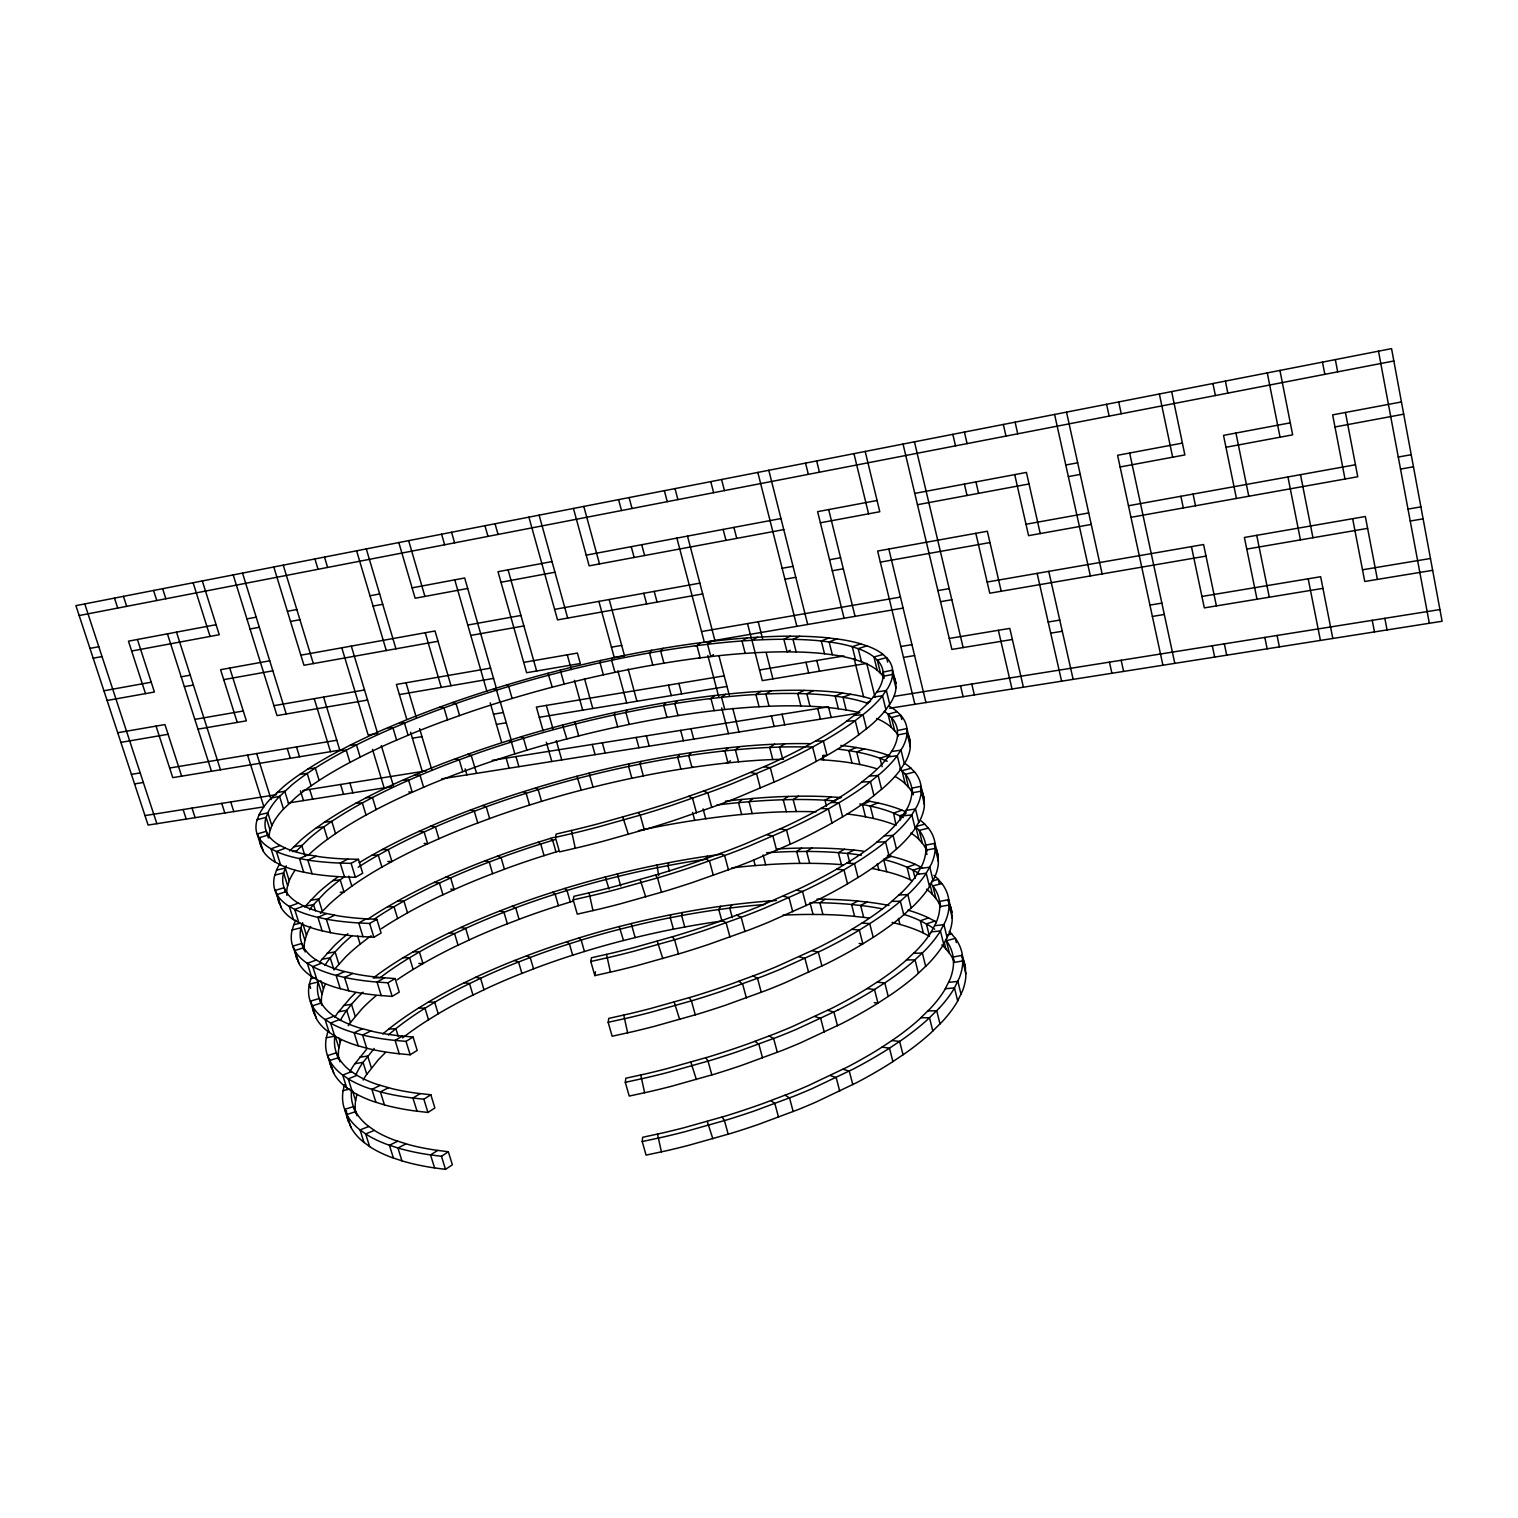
<?xml version="1.0" encoding="UTF-8"?>
<svg xmlns="http://www.w3.org/2000/svg" width="1518" height="1518" viewBox="0 0 1518 1518"><rect width="100%" height="100%" fill="white"/><g stroke="black" fill="none" stroke-linecap="round" stroke-linejoin="round"><path stroke-width="1.5" d="M640.748 1075.01L644.638 1092.77M902.09 816.741L907.65 807.633A262.197 80.34 -15.3 0 0 911.825 792.908L911.502 787.121A270.204 82.788 -15.4 0 0 905.961 774.996L901.635 770.423A285.042 87.418 -15.5 0 0 899.946 768.981M623.765 1015.106L627.655 1032.866M887.461 757.653L893.172 748.943A263.809 75.52 -15.4 0 0 897.574 734.978L897.347 729.513A271.855 77.835 -15.4 0 0 891.977 718.166L887.726 713.915A286.807 82.181 -15.5 0 0 884.235 711.297M606.555 954.386L610.426 972.165M893.438 675.852A282.803 76.564 -15.4 0 1 895.772 682.436L895.791 689.684A274.454 74.306 -15.4 0 1 891.389 701.677L885.411 710.348A274.777 74.382 -15.4 0 1 869.131 726.667L856.531 736.496A283.847 76.716 -15.4 0 1 828.885 754.313L814.995 762.112A298.192 80.302 -15.5 0 1 778.146 780.347L735.869 798.259A319.558 85.501 -15.5 0 1 716.363 805.716L675.358 820.005A336.465 89.524 -15.6 0 1 646.896 828.942L603.139 841.276A350.506 92.826 -15.6 0 1 581.052 846.873L559.497 851.883L555.36 837.386L556.157 834.046L577.333 829.075A341.512 88.822 -15.6 0 0 598.794 823.629L641.26 811.656A325.706 85.179 -15.6 0 0 682.398 798.506L708.659 789.208A310.45 81.593 -15.5 0 0 727.558 782.017L768.525 764.768A292.348 77.247 -15.5 0 0 784.54 757.273L789.645 754.769A285.726 75.634 -15.5 0 0 804.236 747.273L817.728 739.816A274.606 72.902 -15.4 0 0 844.539 722.758L856.778 713.365A265.536 70.606 -15.4 0 0 872.66 697.806L878.524 689.514A265.441 70.587 -15.4 0 0 883.153 676.307L883.021 671.184A273.544 72.75 -15.4 0 0 877.821 660.615L873.628 656.706A288.572 76.811 -15.5 0 0 859.454 649.097M589.098 892.869L592.969 910.629M571.432 830.517L575.284 848.277M963.304 959.774A274.303 101.421 -15.3 0 1 965.239 966.435L965.865 975.865A266.219 98.442 -15.2 0 1 962.45 991.064L957.251 1001.785A266.523 98.556 -15.2 0 1 942.431 1021.443L930.724 1033.037A275.327 101.63 -15.3 0 1 904.804 1053.587L891.673 1062.41A289.274 106.412 -15.4 0 1 856.683 1082.638L816.304 1101.935A310.052 113.357 -15.5 0 1 797.614 1109.791L758.203 1124.515A326.503 118.708 -15.5 0 1 730.746 1133.453L688.432 1145.388A340.165 123.11 -15.5 0 1 667.009 1150.625L646.08 1155.122L642.209 1141.555L642.664 1137.286L663.252 1132.807A331.436 118.461 -15.5 0 0 684.049 1127.722L725.13 1116.147A316.067 113.565 -15.5 0 0 764.768 1102.884L790.005 1093.264A301.209 108.746 -15.5 0 0 808.126 1085.693L847.272 1067.097A283.6 102.939 -15.4 0 0 862.49 1058.843L867.347 1056.073A277.168 100.795 -15.4 0 0 881.18 1047.667L893.912 1039.223A266.371 97.114 -15.3 0 0 919.054 1019.508L930.42 1008.407A257.548 94.059 -15.3 0 0 944.879 989.603L950.002 979.338A257.453 94.04 -15.3 0 0 953.513 962.507L952.943 955.79A265.327 96.905 -15.3 0 0 946.909 941.464L945.543 939.585M949.832 904.671A275.953 96.697 -15.3 0 1 951.691 911.028L952.184 920.041A267.832 93.85 -15.3 0 1 948.598 934.614L943.247 944.955A268.136 93.964 -15.3 0 1 928.143 963.968L916.265 975.239A276.978 96.905 -15.3 0 1 890.022 995.277L876.74 1003.91A291.02 101.459 -15.4 0 1 841.389 1023.758L800.65 1042.809A311.911 108.063 -15.5 0 1 781.789 1050.589L742.074 1065.219A328.457 113.167 -15.5 0 1 714.409 1074.175L671.829 1086.186A342.176 117.36 -15.5 0 1 650.273 1091.48L629.211 1096.072L625.302 1082.334L625.814 1078.235L646.516 1073.681A333.391 112.825 -15.5 0 0 667.446 1068.52L708.792 1056.851A317.945 108.157 -15.5 0 0 748.735 1043.606L774.161 1034.043A303.012 103.603 -15.5 0 0 792.453 1026.547L831.94 1008.218A285.308 98.063 -15.4 0 0 847.31 1000.096L852.205 997.364A278.838 96.014 -15.4 0 0 866.19 989.148L879.074 980.875A267.965 92.522 -15.3 0 0 904.538 961.672L916.075 950.894A259.009 89.581 -15.3 0 0 930.743 932.811M670.709 914.766L670.273 917.726L673.423 929.149M936.189 848.904A277.642 91.858 -15.4 0 1 937.972 854.919L938.352 863.514A269.445 89.164 -15.3 0 1 934.557 877.48L929.054 887.404A269.768 89.258 -15.3 0 1 913.665 905.772L901.616 916.701A278.667 92.048 -15.4 0 1 875.032 936.208L861.598 944.632A292.784 96.374 -15.4 0 1 825.887 964.101L784.768 982.886A313.79 102.636 -15.5 0 1 765.755 990.59L725.718 1005.144A330.431 107.474 -15.5 0 1 697.863 1014.081L654.998 1026.168A344.225 111.459 -15.5 0 1 633.31 1031.557L612.134 1036.244L608.168 1022.316L608.756 1018.407L629.572 1013.739A335.383 107.057 -15.5 0 0 650.634 1008.502L692.246 996.776A319.843 102.636 -15.5 0 0 732.473 983.55L758.108 974.044A304.833 98.309 -15.5 0 0 776.552 966.624L816.399 948.56A287.035 93.053 -15.4 0 0 831.921 940.591L836.873 937.915A280.526 91.118 -15.4 0 0 851.01 929.851L864.027 921.787A269.597 87.797 -15.4 0 0 889.814 903.096L901.521 892.641M920.534 788.848A279.331 86.887 -15.4 0 1 924.082 798.126L924.329 806.286A271.096 84.344 -15.3 0 1 920.344 819.606L914.69 829.132A271.418 84.42 -15.3 0 1 899.017 846.835L886.778 857.404A280.375 87.057 -15.4 0 1 859.852 876.379L846.266 884.596A294.568 91.156 -15.4 0 1 810.176 903.665L768.696 922.166A315.687 97.076 -15.5 0 1 749.512 929.794L709.153 944.253A332.404 101.649 -15.5 0 1 681.108 953.209L637.939 965.372A346.294 105.406 -15.5 0 1 616.137 970.818L594.828 975.619L595.473 971.824M657.009 865.013L658.66 875.544M594.828 975.619L590.806 961.501L591.451 957.763L612.38 953.019A337.394 101.137 -15.5 0 0 633.575 947.706L675.472 935.885A321.778 96.962 -15.5 0 0 716.003 922.697L741.847 913.248A306.693 92.864 -15.5 0 0 760.442 905.904L800.65 888.106A288.781 87.93 -15.5 0 0 816.342 880.288L821.333 877.67A282.234 86.09 -15.4 0 0 835.621 869.795L848.79 861.92A271.248 82.959 -15.4 0 0 874.918 843.761L886.797 833.648A262.197 80.34 -15.3 0 0 902.034 816.836M326.313 1037.705L334.909 1036.225A268.61 91.478 -16 0 0 336.389 1052.809L338.4 1059.128M906.607 731.923A281.058 81.801 -15.4 0 1 910.003 740.651L910.155 748.355A272.766 79.391 -15.4 0 1 905.961 761.011L900.155 770.119A273.088 79.467 -15.4 0 1 884.159 787.14L871.749 797.348A282.101 81.953 -15.4 0 1 844.463 815.754L830.726 823.762A296.371 85.786 -15.5 0 1 794.275 842.414L752.397 860.63A317.604 91.365 -15.5 0 1 733.061 868.163L692.379 882.546A334.434 95.672 -15.5 0 1 664.106 891.483L620.672 903.741A348.381 99.182 -15.6 0 1 598.718 909.263L577.276 914.159L573.197 899.87L573.918 896.322L594.98 891.464A339.444 95.065 -15.6 0 0 616.289 886.076L658.489 874.197A323.732 91.137 -15.5 0 0 699.305 861.01L725.357 851.636A308.552 87.304 -15.5 0 0 744.105 844.369L784.692 826.855A290.545 82.655 -15.5 0 0 800.536 819.189L805.603 816.627A283.961 80.928 -15.5 0 0 820.043 808.942L833.363 801.257M318.401 980.533L317.964 982.62A270.223 86.811 -16 0 0 319.178 998.408L321.816 1003.834A287.547 92.351 -15.9 0 0 332.746 1015.276L339.444 1019.584A306.484 98.253 -15.7 0 0 359.861 1028.047L374.396 1031.823A325.288 103.964 -15.6 0 0 399.993 1035.864L413.067 1037.022L417.184 1050.418L410.164 1054.801L397.261 1053.568A333.315 108.082 -15.6 0 1 367.014 1048.293L355.99 1045.2A315.383 102.56 -15.7 0 1 335.042 1036.225L328.154 1031.69M629.173 763.858L628.604 766.419L631.849 778.241M615.018 712.435L614.41 714.883L617.693 726.818M356.92 1094.402L355.497 1101.347A266.656 97.095 -16 0 0 355.648 1112.485M682.398 912.508L681.62 915.544L684.751 927.005M344.434 1084.63L342.954 1091.499A275.517 99.125 -16 0 0 343.922 1107.324L347.47 1115.73A293.353 105.52 -15.9 0 0 359.007 1129.088L366.009 1134.193A312.082 112.066 -15.7 0 0 387.185 1144.477L398.247 1148.101A329.823 118.119 -15.6 0 0 428.569 1154.629L441.472 1156.299L448.341 1151.745L452.364 1164.78L445.495 1169.372L432.592 1167.646A329.368 119.391 -15.6 0 1 402.27 1160.966L391.189 1157.266A311.645 113.281 -15.7 0 1 369.994 1146.83L362.973 1141.631A292.955 106.658 -15.9 0 1 351.398 1128.121M600.692 660.463L600.046 662.759L603.367 674.827M668.755 862.698L667.92 865.602L669.514 871.389M301.892 924.386L300.811 928.39A271.855 82.01 -16 0 0 301.759 943.342L304.302 948.465A289.274 87.247 -15.8 0 0 315.023 959.167L321.664 963.152A308.325 92.826 -15.7 0 0 341.948 970.875L356.445 974.214A327.243 98.215 -15.6 0 0 382.024 977.649L395.097 978.56L399.253 992.108L392.156 996.396L379.234 995.428A335.307 102.218 -15.6 0 1 349.045 990.875L338.059 988.104A317.281 97 -15.7 0 1 317.224 979.907M327.831 1031.69L326.142 1038.54A277.149 94.42 -16 0 0 326.882 1053.663L331.455 1068.084M265.916 817.936L267.946 812.51A263.088 68.822 -16 0 1 278.819 797.121L291.911 784.901A260.318 68.082 -16 0 1 305.782 774.427L315.308 768.051A267.035 69.942 -16 0 1 344.757 750.955M640.994 761.41L640.084 764.066L643.328 775.888M306.56 934.86L304.795 940.951A271.475 83.129 -16 0 0 304.226 948.75M626.896 709.931L625.928 712.454L629.211 724.409M612.627 657.882L611.621 660.254L614.942 672.36M936.056 922.811L930.8 932.697M720.746 906.265L718.792 909.51L721.904 921.028L717.274 921.673A355.629 133.622 -15.9 0 0 688.906 926.246L671.791 929.471A348.457 130.605 -15.9 0 0 637.484 937.023L620.426 941.293A334.415 124.761 -15.9 0 0 586.707 950.799L570.142 955.998A316.048 117.171 -15.9 0 0 537.884 967.213L517.145 975.258A294.094 108.252 -16 0 0 487.525 988.066L468.891 997.041A273.468 100.017 -16 0 0 438.854 1013.417L427.108 1020.646A258.781 94.268 -16.1 0 0 402.612 1037.876M705.244 859.321L707.236 856.19M916.53 875.089L921.938 865.583A260.603 85.008 -15.3 0 0 925.885 850.137L925.487 844.046A268.553 87.608 -15.4 0 0 919.775 831.162L915.734 826.589L924.747 824.141M732.018 904.766L729.722 908.068L732.302 917.669M679.779 754.37L677.692 757.254L680.899 769.133M385.23 1052.828A252.292 91.763 -16.1 0 0 377.887 1060.323L366.142 1075.161A254.967 92.769 -16.1 0 0 363.125 1080.057M665.833 702.606L663.689 705.358L666.933 717.388M335.136 968.56L345.63 956.947A255.29 83.073 -16.1 0 1 358.779 945.221L367.887 938.143A261.874 85.35 -16.1 0 1 371.094 935.79M691.183 752.586L688.736 755.528L691.942 767.444M304.606 906.929L317.698 893.191A266.561 80.34 -16.1 0 1 331.645 881.522L337.945 876.816M651.715 650.273L649.514 652.892L652.797 665.055M295.934 851.598L308.761 838.847A258.743 72.845 -16 0 1 322.385 827.955L331.778 821.371A265.422 74.837 -16 0 1 360.867 803.743L373.162 797.178A280.526 79.429 -15.9 0 1 404.414 782.112L423.712 773.744A301.74 85.995 -15.9 0 1 454.337 761.6L475.684 753.839A324.321 93.129 -15.9 0 1 508.834 742.814L525.816 737.615A343.22 99.182 -15.9 0 1 560.313 727.9L577.751 723.403A357.698 103.869 -15.9 0 1 612.722 715.244L630.16 711.581A365.098 106.279 -15.9 0 1 658.983 706.174L676.041 703.346A365.098 106.279 -15.9 0 1 709.285 698.735M677.275 700.728L674.77 703.555L678.015 715.604M374.206 1048.502L362.385 1063.245A255.309 91.763 -16.1 0 0 355.686 1075.275M320.431 913.343L329.216 904.386A256.827 78.556 -16.1 0 1 342.594 893.02L351.815 886.151A263.449 80.701 -16 0 1 380.468 867.916L392.593 861.142A278.439 85.653 -16 0 1 423.484 845.678L442.592 837.12A299.482 92.731 -15.9 0 1 472.914 824.786L494.071 816.931A321.854 100.397 -15.9 0 1 526.974 805.849L543.824 800.65A340.62 106.924 -15.9 0 1 578.092 790.992L595.417 786.571A354.946 111.953 -15.9 0 1 630.179 778.582L647.541 775.053A362.29 114.552 -15.9 0 1 676.212 769.892L693.195 767.254M366.559 1049.317L354.244 1064.592A264.512 95.103 -16.1 0 0 349.671 1072.106M289.596 850.991L301.019 839.947A268.174 75.52 -16 0 1 315.194 828.676L324.947 821.864A274.872 77.532 -16 0 1 355.079 803.648L367.792 796.874A290.014 82.143 -15.9 0 1 400.05 781.353L419.936 772.719M663.195 648.3L660.653 650.994L663.916 663.176M939.149 1008.237L927.403 1019.754A275.707 100.549 -15.3 0 1 901.407 1040.21L888.258 1048.976A289.672 105.273 -15.4 0 1 853.173 1069.108L812.718 1088.368A310.488 112.142 -15.5 0 1 793.99 1096.205L754.484 1110.891A326.958 117.455 -15.5 0 1 726.989 1119.848L684.618 1131.802A340.639 121.801 -15.5 0 1 663.176 1137.039L642.209 1141.555M768.924 901.028L763.915 904.576A356.218 132.237 -15.9 0 0 730.974 907.916L714.162 910.174A356.142 132.199 -15.9 0 0 685.775 914.785L668.622 918.048A348.931 129.22 -15.9 0 0 634.296 925.619L617.219 929.908A334.871 123.432 -15.9 0 0 583.443 939.414L566.878 944.613A316.484 115.918 -15.9 0 0 534.564 955.828L513.805 963.854A294.511 107.095 -16 0 0 484.109 976.643L465.457 985.58A273.847 98.955 -16 0 0 435.362 1001.88M307.907 855.545L312.613 851.2A258.383 73.927 -16 0 1 326.199 840.232L335.554 833.591A265.043 75.957 -16 0 1 364.567 815.849L376.825 809.246A280.128 80.606 -16 0 1 408.019 794.104L427.279 785.698A301.323 87.285 -15.9 0 1 457.848 773.516L479.157 765.736A323.846 94.514 -15.9 0 1 512.249 754.712L529.213 749.494A342.726 100.662 -15.9 0 1 563.671 739.797L581.09 735.319A357.166 105.406 -15.9 0 1 616.023 727.179L633.442 723.555A364.567 107.854 -15.9 0 1 662.227 718.185L679.267 715.395M742.055 799.417L738.526 802.643L741.657 814.502M730.386 760.784L727.995 762.871L724.826 750.879L728.412 747.767M388.323 1034.953L395.875 1028.673A259.142 93.262 -16.1 0 1 423.579 1009.09L435.362 1001.88M376.141 995.675L374.794 996.814A253.791 87.475 -16.1 0 0 361.853 1008.939L349.842 1023.303A256.485 88.424 -16.1 0 0 348.248 1025.675M752.947 798.43L749.057 801.694L752.188 813.591M382.821 1033.91L389.063 1028.787A268.344 96.602 -16.1 0 1 417.792 1008.54L429.955 1001.121A283.107 102.332 -16 0 1 461.036 984.309L480.257 975.106A303.847 110.529 -16 0 1 510.826 961.976L526.746 955.752A324.795 118.973 -15.9 0 1 565.322 942.223L582.324 936.891A344.358 126.981 -15.9 0 1 616.934 927.137L634.448 922.754A358.476 132.806 -15.9 0 1 669.609 914.993L687.161 911.635A365.705 135.804 -15.9 0 1 716.211 906.91L733.441 904.595A365.781 135.842 -15.9 0 1 767.178 901.161L776.343 900.497M714.617 695.529L710.955 698.527L714.181 710.652M739.323 746.647L735.395 749.816L738.564 761.827M700.652 642.702L696.952 645.586L700.196 657.863M725.547 694.295L721.562 697.331L724.769 709.494M344.89 876.36L338.818 880.895A257.187 77.494 -16.1 0 0 325.402 892.167L312.841 905.43A259.92 78.348 -16 0 0 309.558 909.756M713.498 654.6L710.822 656.573L707.578 644.277L711.619 641.355M801.599 848.088L796.684 851.503L799.777 863.362M825.052 899.263L819.872 902.755L822.927 914.519M788.221 796.419L783.231 799.739L786.362 811.732M698.508 658.072A366.863 100.985 -15.9 0 0 665.093 662.986L648.091 665.89A366.863 100.985 -15.9 0 0 619.192 671.468L601.697 675.206A359.424 98.689 -15.9 0 0 566.594 683.498L549.099 688.015A344.89 94.23 -15.8 0 0 514.431 697.787L497.392 702.986A325.877 88.461 -15.9 0 0 464.072 713.972L442.592 721.657A303.183 81.687 -15.9 0 0 411.795 733.687L392.365 741.941A281.836 75.445 -15.9 0 0 360.867 756.761L348.476 763.193A266.675 71.08 -16 0 0 319.122 780.404L309.634 786.836A259.957 69.183 -16 0 0 295.82 797.405L282.803 809.758A262.728 69.942 -16 0 0 271.988 825.318L269.976 830.82A274.777 73.206 -15.9 0 0 269.122 837.784M811.826 848.012L806.608 851.446L809.682 863.325M329.691 1059.716A276.769 95.52 -16 0 0 330.848 1066.11L334.283 1074.213A294.701 101.687 -15.9 0 0 345.668 1087.002L352.631 1091.859A313.505 107.987 -15.7 0 0 373.713 1101.575L384.756 1104.99A331.322 113.812 -15.6 0 0 415.04 1110.967L427.943 1112.447L434.888 1107.969L430.827 1094.744L417.754 1093.321A323.353 109.581 -15.6 0 1 392.118 1088.691L377.527 1084.535A304.663 103.566 -15.7 0 1 356.996 1075.332L350.222 1070.702A285.82 97.323 -15.9 0 1 339.121 1058.539L336.389 1052.809L327.508 1055.617L330.298 1061.67A295.099 100.511 -15.9 0 0 341.645 1074.289L348.59 1079.089A313.941 106.753 -15.7 0 0 369.652 1088.634L380.676 1091.954A331.778 112.503 -15.6 0 0 410.961 1097.78L423.864 1099.222L430.827 1094.744M774.673 744.162L769.645 747.406L772.795 759.531M798.468 796.191L793.174 799.531L796.286 811.561M437.734 1150.416L430.543 1154.913L434.584 1167.93M311.816 976.169A267.68 85.957 -16.1 0 0 310.962 978.389L309.16 984.954A278.819 89.6 -16 0 0 309.653 999.375L312.936 1006.946A296.864 95.368 -15.9 0 0 324.074 1018.825L330.962 1023.284A315.82 101.289 -15.7 0 0 351.891 1032.088L362.878 1035.105A333.77 106.734 -15.6 0 0 393.124 1040.21L406.027 1041.386L413.067 1037.022M760.973 691.335L755.888 694.485L759.076 706.743M784.939 743.801L779.588 747.046L782.738 759.209M420.201 1093.624L412.934 1098.026L417.033 1111.214M295.801 920.193A269.293 81.194 -16 0 0 293.885 924.481L291.968 930.743A280.507 84.647 -16 0 0 292.196 944.424L295.346 951.577A298.666 90.112 -15.8 0 0 306.294 962.659L313.106 966.795A317.717 95.691 -15.7 0 0 333.903 974.822L344.871 977.516A335.782 100.833 -15.6 0 0 375.06 981.899L387.963 982.81L395.097 978.56M747.122 637.902L741.979 640.957L745.205 653.347M402.46 1036.111L395.097 1040.418L399.234 1053.777M771.258 690.804L765.85 693.973L769.038 706.268M299.198 922.868A319.197 91.289 -15.7 0 0 319.918 930.287L330.848 932.735A337.338 96.184 -15.6 0 0 360.999 936.53L373.902 937.251L381.113 933.058L376.881 919.339L363.808 918.694A329.216 92.313 -15.6 0 1 338.267 915.885L323.808 912.963A310.203 87.247 -15.7 0 1 303.657 905.999L297.092 902.356A291.02 82.01 -15.8 0 1 286.541 892.432L284.113 887.632A273.506 77.095 -15.9 0 1 283.449 873.495L285.384 867.765A261.494 73.642 -16 0 1 286.276 865.81M279.805 863.78A270.925 76.317 -16 0 0 276.599 869.928L274.568 875.867A282.196 79.562 -15.9 0 0 274.53 888.789L277.547 895.506A300.469 84.704 -15.8 0 0 288.287 905.81L295.023 909.605A319.653 89.941 -15.7 0 0 315.687 916.834L326.617 919.206A337.812 94.78 -15.6 0 0 356.768 922.83L369.652 923.475L376.881 919.339M384.471 977.858L377.033 982.07L381.227 995.599M757.425 637.218L751.96 640.273L762.264 680.633L866.721 663.442L875.051 697.104M857.765 901.028L851.579 904.481L854.615 916.36M260.792 845.545L263.696 851.902A301.892 80.435 -15.8 0 0 274.284 861.579L280.963 865.127A321.152 85.425 -15.7 0 0 301.532 871.73L312.423 873.837A339.387 90.017 -15.6 0 0 342.518 876.873L355.421 877.309L362.707 873.248L358.438 859.321L345.364 858.979A331.209 86.279 -15.6 0 1 319.862 856.797L305.46 854.33A312.101 81.536 -15.7 0 1 285.422 848.145L278.933 844.824A292.803 76.64 -15.8 0 1 268.591 835.678L266.257 831.219A275.175 72.029 -15.9 0 1 265.897 817.936M555.36 837.386L576.954 832.357A350.981 91.327 -15.6 0 0 599.06 826.741L642.892 814.388A336.939 88.082 -15.6 0 0 671.411 805.451L712.492 791.182A320.013 84.135 -15.5 0 0 732.037 783.762L774.389 765.907A298.629 79.012 -15.5 0 0 811.333 747.767L825.261 740.025A284.245 75.483 -15.4 0 0 852.983 722.34L865.639 712.587A275.175 73.187 -15.4 0 0 881.996 696.458L887.992 687.882A274.853 73.111 -15.4 0 0 892.451 676.041L892.451 668.907A283.202 75.331 -15.4 0 0 886.948 658.015L882.546 653.973A298.249 79.41 -15.5 0 0 867.765 646.175L859.643 643.499A317.129 84.647 -15.6 0 0 840.403 639.42L825.545 637.598A338.912 90.814 -15.7 0 0 800.517 636.251L786.912 636.175A357.072 96.089 -15.8 0 0 757.767 637.199L742.321 638.281A370.259 99.979 -15.8 0 0 715.528 640.9L698.906 642.93A377.356 102.104 -15.9 0 0 664.637 648.053L647.104 651.089A377.28 102.085 -15.9 0 0 617.484 656.858L599.553 660.709A369.804 99.808 -15.8 0 0 563.576 669.248L545.626 673.897A355.174 95.387 -15.8 0 0 510.067 683.916L492.553 689.248A334.909 89.334 -15.9 0 0 452.706 702.454L436.197 708.394A313.239 82.959 -15.9 0 0 404.433 720.708L384.377 729.171A291.798 76.773 -15.9 0 0 351.796 744.37L338.95 750.974A276.542 72.447 -16 0 0 308.458 768.639L298.572 775.224A269.806 70.587 -16 0 0 284.151 786.077L270.527 798.753A272.576 71.327 -16 0 0 259.123 814.711L256.959 820.327A283.923 74.344 -15.9 0 0 256.656 832.49L259.521 838.752A302.31 79.145 -15.8 0 0 270.071 848.239L276.712 851.693A321.607 84.059 -15.7 0 0 297.243 858.125L308.135 860.137A339.861 88.575 -15.6 0 0 338.229 863.002L351.113 863.362L358.438 859.321M366.255 918.845L358.741 922.963L362.992 936.663M844.577 849.245L838.353 852.623L841.408 864.653M867.12 902.034L860.649 905.449L863.685 917.365M831.257 796.874L824.957 800.195L826.513 806.267M344.738 750.955L357.166 744.56A282.234 74.23 -15.9 0 1 388.741 729.835L408.19 721.6A303.6 80.378 -15.9 0 1 439.063 709.627L460.561 701.942A326.332 87.057 -15.8 0 1 493.919 690.975L510.997 685.775A345.383 92.731 -15.8 0 1 545.702 676.003L563.235 671.449A359.937 97.114 -15.8 0 1 598.358 663.119L615.872 659.362A367.394 99.372 -15.9 0 1 644.808 653.746L661.924 650.786M347.812 859.074L340.203 863.078L344.51 876.968M405.951 1143.851L397.944 1148.025L401.966 1160.872M853.932 850.061L847.423 853.42L849.985 863.476M388.456 1087.78L380.373 1091.878L384.452 1104.895M834.046 800.821L840.611 797.519M837.841 1010.058L797.007 1029.052A312.347 106.81 -15.5 0 1 778.108 1036.813L738.317 1051.424A328.913 111.877 -15.5 0 1 710.614 1060.38L667.958 1072.41A342.651 116.013 -15.5 0 1 646.383 1077.723L625.302 1082.334M804.123 690.348L797.709 693.517L800.897 705.946M370.734 1031.007L362.574 1035.029L366.711 1048.217M397.621 1141.232L389.424 1145.274L393.428 1158.082M790.309 650.273L787.064 651.829L783.857 639.268L790.328 636.156M380.145 1085.389L371.872 1089.374L375.933 1102.334M352.802 973.493L344.548 977.459L348.742 990.799M813.496 690.614L806.817 693.783L809.986 706.25M362.46 1028.825L354.111 1032.752L358.229 1045.883M334.643 915.259L326.313 919.149L330.544 932.659M799.72 636.232L792.965 639.325L796.172 651.962M344.548 971.577L336.104 975.429L340.279 988.73M316.237 856.285L307.812 860.08L312.101 873.78M326.408 913.589L317.888 917.365L322.12 930.838M308.04 854.843L299.444 858.581L303.714 872.205M869.871 801.276L862.414 804.445L865.507 816.798M856.38 747.463L848.866 750.594L852.015 763.08M886.721 871.711L883.647 859.473L891.275 856.323M448.341 1151.745L435.268 1150.075A321.437 115.045 -15.6 0 1 409.613 1144.876L394.984 1140.303A302.86 108.727 -15.7 0 1 374.339 1130.398L365.648 1133.965L369.652 1146.583M842.737 693.024L835.166 696.098L838.353 708.735M906.379 812.092L900.781 809.701A311.304 101.915 -15.6 0 0 881.37 803.705L877.784 802.87L870.25 806.02L873.362 818.411M357.015 1075.332L348.229 1078.862L352.271 1091.632M828.942 637.939L821.314 640.976L824.521 653.765M864.463 748.886L856.702 751.96L859.852 764.503M339.444 1019.584L330.601 1023.075L334.7 1036.016M368.798 1126.489L360.051 1129.923L364.016 1142.485M850.801 694.219L843.002 697.255L846.171 709.95M321.664 963.152L312.746 966.605L316.901 979.698M351.512 1071.67L342.688 1075.086L346.711 1087.799M836.987 638.907L829.132 641.924L832.338 654.751M303.676 905.999L294.682 909.434L298.875 922.697M333.998 1016.168L325.099 1019.565L329.178 1032.43M285.441 848.145L276.371 851.522L280.621 864.956M316.275 960.002L307.319 963.342L311.437 976.378M298.325 903.115L289.293 906.436L293.467 919.642M280.166 845.526L271.058 848.809L275.289 862.186M870.573 698.659A315.175 90.549 -15.6 0 0 854.217 694.827L839.34 692.587A336.806 97.152 -15.7 0 0 814.312 690.652L800.707 690.292A354.851 102.788 -15.8 0 0 771.599 690.804L756.192 691.639A367.925 106.943 -15.8 0 0 729.456 693.897L712.872 695.737A374.984 109.22 -15.9 0 0 678.698 700.5L661.241 703.384A374.908 109.182 -15.9 0 0 631.735 708.944L613.879 712.682A367.489 106.772 -15.9 0 0 578.054 721.05L560.199 725.661A352.954 102.048 -15.9 0 0 524.83 735.623L507.429 740.955A332.84 95.577 -15.9 0 0 467.848 754.237L451.453 760.233A311.304 88.765 -15.9 0 0 419.936 772.719M928.599 917.878L920.325 920.781L923.38 933.058M915.354 864.349L907.043 867.252L910.117 879.662M901.977 810.195L893.59 813.079L896.037 825.356A302.424 100.378 -15.6 0 0 873.799 818.525L862.831 816.286A322.651 107.493 -15.7 0 0 846.968 813.99M888.409 755.395L879.985 758.279L882.091 766.742M866.209 702.815L870.459 701.392M860.82 643.86L852.281 646.687L855.507 659.704M934.86 921.103L926.397 923.912L929.452 936.226L922.716 932.716A298.78 110.814 -15.6 0 0 900.383 924.538L892.072 922.394M921.597 867.347L913.077 870.156L915.145 878.448M906.037 813.648L899.605 815.754L900.648 819.948M321.323 1002.981L312.328 1005.865L316.351 1018.54M866.949 645.871L858.201 648.641L861.446 661.715M286.105 891.673L276.978 894.557L281.096 907.536M268.155 834.976L258.971 837.86L263.145 851.01M572.571 901.294L555.911 906.493A317.964 111.725 -15.9 0 0 523.444 917.669L502.572 925.657A295.877 103.205 -15.9 0 0 472.705 938.314L453.92 947.137A275.1 95.349 -16 0 0 423.598 963.228L411.739 970.306A260.318 89.866 -16.1 0 0 397.052 979.869M553.899 837.348L536.689 842.68A328.761 107.569 -15.9 0 0 497.619 856.095L481.453 862.205A307.528 99.922 -15.9 0 0 450.429 875.032L430.884 883.95A286.522 92.484 -16 0 0 399.215 900.136L386.767 907.233A271.57 87.304 -16 0 0 367.717 919.244M554.943 839.625L538.169 844.824A320.355 104.818 -15.9 0 0 505.437 855.943L484.394 863.837A298.078 96.81 -15.9 0 0 454.243 876.303L435.268 884.975A277.149 89.429 -16 0 0 404.604 900.667L392.574 907.555A262.234 84.287 -16 0 0 374.168 919.187M558.263 851.237L541.509 856.456A319.9 106.127 -15.9 0 0 508.834 867.575L487.828 875.488A297.661 98.025 -15.9 0 0 457.734 887.992L438.797 896.683A276.75 90.568 -16 0 0 408.19 912.47L396.179 919.396A261.874 85.35 -16.1 0 0 381.322 928.731M883.134 654.467L873.951 656.971L877.214 670.235M897.176 711.714L888.049 714.2L891.275 727.312M911.047 768.26L901.977 770.727L905.164 783.686M931.559 881.18L938.295 879.358L939.338 883.571M947.213 935.126L951.672 933.912M257.168 819.663L266.086 817.386L270.147 830.251M914.595 771.96L905.411 774.332L908.599 787.33M928.352 828.107L919.206 830.441L922.375 843.287M274.758 875.146L283.619 872.907L287.642 885.62M941.938 883.571L932.849 885.886L935.98 898.58M292.139 929.984L300.962 927.764L304.928 940.325M343.087 1090.626L349.595 1089.032M259.009 814.919L267.813 812.794L271.855 825.602M276.504 870.156L285.27 868.049L289.255 880.706M293.79 924.728L300.336 923.172M310.867 978.655L315.213 977.63M573.197 899.87L594.658 894.937A348.874 97.74 -15.6 0 0 616.65 889.396L660.159 877.138A334.89 94.268 -15.6 0 0 688.47 868.182L729.228 853.837A318.059 90.017 -15.5 0 0 748.602 846.323L790.574 828.164A296.788 84.534 -15.5 0 0 827.12 809.606L840.896 801.637A282.5 80.758 -15.4 0 0 868.258 783.364L880.725 773.25A273.487 78.31 -15.4 0 0 896.777 756.4L902.603 747.387A273.164 78.234 -15.4 0 0 906.853 734.883L906.739 727.274A281.456 80.606 -15.4 0 0 901.047 715.566L896.569 711.183A296.408 84.951 -15.5 0 0 888.808 705.984M590.806 961.501L612.134 956.682A346.768 103.983 -15.5 0 0 633.974 951.217L677.199 939.035A332.878 100.283 -15.5 0 0 705.301 930.079L745.736 915.639A316.123 95.767 -15.5 0 0 764.958 908.03L806.532 889.605A294.985 89.923 -15.4 0 0 842.718 870.63L856.323 862.452A280.773 85.9 -15.4 0 0 883.343 843.61L895.601 833.135A271.798 83.3 -15.3 0 0 911.35 815.583L917.043 806.153A271.475 83.205 -15.3 0 0 921.084 792.984L920.838 784.939A279.729 85.729 -15.4 0 0 914.974 772.415L910.439 767.691M897.461 730.538L906.91 728.545L910.174 741.941M608.168 1022.316L629.363 1017.61A344.7 110.074 -15.5 0 0 651.089 1012.221L694.03 1000.115A330.886 106.146 -15.5 0 0 721.923 991.159L762.036 976.624A314.226 101.364 -15.5 0 0 781.087 968.939L822.282 950.23A293.183 95.179 -15.4 0 0 858.087 930.857L871.56 922.47A279.065 90.909 -15.4 0 0 898.22 903.077L910.307 892.242A270.147 88.158 -15.3 0 0 925.752 874.026L931.293 864.178A269.825 88.063 -15.3 0 0 935.126 850.365L934.765 841.883A278.022 90.719 -15.4 0 0 928.731 828.581L924.139 823.534A292.784 95.634 -15.5 0 0 920.439 820.403M883.172 676.307L892.641 674.409L895.981 688.034M271.229 798.013L279.54 796.381L283.505 808.999M79.164 615.549L1393.847 360.98M897.593 734.978L907.024 733.137L910.307 746.59M292.481 851.598L296.636 850.82M89.96 648.395L98.803 646.725M216.087 624.695L128.461 641.165L145.5 693.612M246.903 618.908L256.2 617.162M287.395 611.299L296.807 609.515M369.975 595.777L379.652 593.955M412.099 587.864L464.679 577.979L496.158 687.521M552.002 561.565L497.999 571.717L526.632 672.721L580.312 663.518L577.409 653.063L523.71 662.379M586.233 555.133L780.973 518.549M877.081 500.485L817.614 511.661L844.084 618.224M914.766 493.407L1026.434 472.421L1040.247 533.558M1065.788 465.02L1077.685 462.781M1182.408 443.104L1117.59 455.286L1162.921 665.226M1290.281 422.839L1223.527 435.381L1236.43 498.454M1401.437 401.947L1332.652 414.869L1345.005 479.024M911.825 792.908L921.217 791.144L924.462 804.426M93.186 658.205L102.029 656.554M131.668 651.032L219.256 634.733L202.311 580.939M250.034 629.002L259.331 627.257M290.507 621.45L299.938 619.705M373.048 606.08L382.707 604.297M467.696 588.472L415.135 598.244L398.817 542.552M500.997 582.267L554.962 572.21M783.762 529.611L589.155 565.853L573.443 508.435M820.384 522.799L879.795 511.737L865.203 451.453M917.46 504.716L1029.033 483.938M1068.349 476.614L1080.228 474.413M1120.113 466.975L1184.875 454.926L1171.649 391.587M1225.956 447.279L1292.653 434.85L1279.94 370.43M1334.967 426.975L1403.714 414.167M305.27 906.132L313.524 904.614L315.459 910.781M276.599 792.681L284.739 791.201L288.667 803.762M103.907 690.766L151.25 682.208M181.192 676.8L190.243 675.168M269.749 660.804L220.584 669.685L237.244 722.416M300.868 655.188L435.021 630.976L450.998 685.719M467.791 625.055L520.94 615.454M554.601 609.382L699.855 583.14M782.149 568.282L793.022 566.328M829.549 559.725L840.592 557.732M1025.997 524.26L1088.71 512.932M1128.481 505.741L1355.46 464.755M1398.268 457.032L1411.228 454.698M107.114 700.481L154.419 692.018L137.417 639.476M184.361 686.667L193.393 685.035M223.715 679.628L272.861 670.823M438.019 641.279L303.961 665.264L273.79 566.973M470.789 635.416L523.9 625.928M702.682 593.936L557.542 619.894L528.909 517.145M784.92 579.231L795.793 577.276M832.3 570.749L843.325 568.776M880.326 562.153L989.964 542.552M1091.252 524.431L1028.578 535.645L1014.726 474.622M1130.986 517.315L1357.756 476.747L1345.441 412.479M1400.526 469.1L1413.467 466.785M321.987 959.262L330.203 957.801L334.036 969.983M936.056 922.811A259.009 89.581 -15.3 0 0 939.794 906.663L949.092 905.032L952.26 917.992M293.6 846.816L301.721 845.412L304.947 855.754M117.721 732.739L164.95 724.56L181.648 776.153M194.835 719.38L243.259 710.993M273.923 705.68L364.529 689.969M490.58 668.129L396.388 684.447L406.729 719.209M611.431 647.18L621.697 645.397M701.525 631.564L900.44 597.086M937.877 590.597L949.186 588.623M987.155 582.039L1203.603 544.526L1216.411 605.891M1408.002 509.099L1420.886 506.879M120.89 742.378L168.1 734.276M197.966 729.152L246.371 720.841L229.749 668.034M367.565 700.045L277.016 715.585L233.203 574.905M399.405 694.58L493.54 678.413M903.115 608.092L704.352 642.228L676.876 538.093M940.515 601.678L951.824 599.743M1206.013 556.1L989.755 593.215L975.827 533.311M1246.771 549.099L1367.623 528.359M1410.241 521.035L1423.106 518.833M338.533 1011.785L346.711 1010.362L350.487 1022.411M953.513 962.507L962.773 960.932L965.903 973.721M310.412 900.345L318.495 898.979L322.328 911.255M131.421 774.37L140.206 772.909M169.655 768.013L336.787 740.234M493.502 714.181L503.35 712.549M724.2 675.852L536.366 707.065L543.14 730.917M759.512 669.988L844.008 655.947M900.838 646.497L911.957 644.657M949.262 638.452L1009.812 628.395L1023.398 687.199M1048.179 622.019L1059.773 620.084M1149.942 605.094L1161.877 603.12M1201.914 596.46L1320.66 576.726L1332.823 638.471M1362.5 569.781L1430.468 558.491M354.87 1063.701L363.03 1062.334L366.768 1074.251M134.552 783.914L143.337 782.472M412.384 738.203L421.966 736.628M496.424 724.371L506.272 722.758M539.288 717.312L726.989 686.44M903.495 657.389L914.595 655.567M1012.373 639.476L951.881 649.419L903.039 444.053M1050.703 633.158L1062.296 631.26M1152.39 616.441L1164.306 614.467M1322.937 588.377L1204.324 607.883L1191.459 546.632M1432.65 570.313L1364.758 581.489L1352.652 518.701M327.034 953.247L335.08 951.938L341.854 944.879A255.65 82.048 -16.1 0 1 352.214 935.562M144.988 815.602L276.485 794.673M302.765 790.499L426.122 770.878M492.23 760.347L828.505 706.838L831.181 717.483M893.931 696.42L1439.937 609.553M288.249 803.003L391.701 786.704M441.7 778.829L858.296 713.213M889.7 708.261L1442.1 621.26L1391.551 348.628L75.9 605.644L148.1 825.071L263.904 806.836L247.548 755.053M877.006 691.942L886.36 690.5L889.757 704.333M343.447 1005.542L351.474 1004.309L358.115 996.984A254.132 86.469 -16.1 0 1 363.011 992.184M706.231 859.169L700.595 860.004A358.343 125.975 -15.9 0 0 672.094 864.805L654.884 868.163A351.094 123.129 -15.9 0 0 620.388 875.886L603.215 880.231A336.92 117.607 -15.9 0 0 569.269 889.795L552.609 894.994A318.401 110.453 -15.9 0 0 520.086 906.151L499.175 914.121A296.276 102.029 -15.9 0 0 469.271 926.739L450.448 935.543A275.479 94.249 -16 0 0 420.069 951.558L408.152 958.598A260.679 88.822 -16.1 0 0 380.107 977.725L373.314 977.934A269.957 92.01 -16.1 0 1 402.365 958.181L414.68 950.913A284.796 97.475 -16 0 1 446.045 934.405L465.438 925.335A305.668 105.292 -15.9 0 1 496.215 912.375L512.268 906.189A326.768 113.338 -15.9 0 1 551.091 892.736L568.187 887.385A346.483 120.985 -15.9 0 1 602.988 877.594L620.577 873.135A360.696 126.544 -15.9 0 1 655.89 865.241L673.518 861.788A367.963 129.41 -15.9 0 1 702.701 856.854L719.987 854.406M359.69 1057.23L367.679 1056.054L371.398 1067.913M891.711 751.505L901.028 750.158L904.386 763.82M706.971 818.544L690.045 821.048A360.051 121.079 -15.9 0 0 661.487 826.001L644.201 829.435A352.764 118.347 -15.9 0 0 638.433 830.65M873.229 697.085L882.508 695.813L885.924 709.703M906.227 810.308L915.506 809.056L918.826 822.547M299.748 774.427L307.205 773.44L311.057 785.831M695.377 645.795L711.6 643.803A360.392 97.285 -15.8 0 1 737.729 641.279L752.757 640.235A347.261 93.414 -15.8 0 1 781.144 639.268L794.369 639.363A329.159 88.177 -15.7 0 1 818.638 640.71L829.568 641.981A308.496 82.333 -15.6 0 1 851.636 646.497M888.03 756.894L897.271 755.717L900.648 769.436M698.622 658.053L714.845 656.118A359.88 98.86 -15.8 0 1 740.955 653.67L755.983 652.683A346.768 94.932 -15.8 0 1 784.351 651.829L797.576 651.981A328.685 89.6 -15.7 0 1 821.864 653.461L832.794 654.808A308.059 83.661 -15.6 0 1 854.862 659.495L862.698 662.171A288.173 78.063 -15.5 0 1 876.911 669.969L881.123 673.954A273.164 73.927 -15.4 0 1 884.159 678.318M920.553 868.372L929.813 867.214L933.077 880.535M316.351 827.841L323.808 826.931L327.603 839.207M709.38 698.716L725.566 696.914A358.134 104.059 -15.8 0 1 751.638 694.751L766.647 693.935A345.098 99.922 -15.8 0 1 794.996 693.479L808.221 693.84A327.11 94.325 -15.7 0 1 832.509 695.756L843.439 697.331A306.598 88.082 -15.6 0 1 865.564 702.587L868.296 703.517M902.641 815.944L911.844 814.881L915.183 828.43M934.709 925.714L943.93 924.652L947.156 937.801M308.078 768.886L315.308 768.051L319.122 780.404M332.784 880.649L340.222 879.833L343.979 891.958L340.26 892.356M726.667 747.938L743.213 746.287A365.629 113.717 -15.9 0 1 769.892 744.408L785.261 743.782A352.631 109.315 -15.8 0 1 809.682 743.687M948.693 982.355L957.877 981.387L961.065 994.366M723.251 751.03L739.399 749.437A355.914 110.643 -15.9 0 1 765.414 747.615L780.385 747.027A342.954 106.26 -15.8 0 1 804.142 746.951M917.062 874.273L926.227 873.286L929.528 886.664M726.42 763.023L742.568 761.467A355.402 112.142 -15.9 0 1 768.563 759.721L783.535 759.19M324.586 822.111L331.778 821.371L335.554 833.591M931.312 931.843L940.439 930.97L943.703 944.177M945.391 988.73L954.48 987.933L957.687 1000.988M854.236 715.433L863.04 714.712L866.531 728.811M869.397 776.04L878.163 775.47L881.616 789.379M846.664 721.202L855.241 720.689L858.79 734.826M388.722 1029.071L395.875 1028.673L398.266 1036.471M339.804 750.518L346.237 750.177L349.975 762.397M884.349 835.868L893.077 835.431L896.493 849.15M861.92 782.036L870.497 781.656L873.97 795.622M355.914 803.193L362.347 802.946L366.028 815.033M899.111 894.956L907.821 894.614L911.198 908.181M350.316 745.11L356.464 744.921L360.183 757.102M876.987 842.092L885.525 841.845L888.979 855.621M913.684 953.266L922.375 953.076L925.695 966.454M371.853 855.26L378.267 855.127L381.929 867.082M366.312 797.633L372.479 797.538L376.141 809.606M891.863 901.369L900.383 901.256L903.779 914.861M928.086 1010.874L936.739 1010.779L940.021 1023.986M387.602 906.758L394.016 906.72L397.621 918.542M906.55 959.907L915.05 959.907L918.409 973.342M382.119 849.587L388.285 849.587L391.91 861.522L387.811 861.484M816.95 899.168L825.394 899.263A346.18 127.892 -15.8 0 1 854.368 900.724L867.935 902.128A328.628 120.909 -15.7 0 1 888.998 905.468M403.181 957.687L409.594 957.744L413.162 969.433M815.659 740.993L823.382 741.107L827.025 755.395L823.154 755.319M921.046 1017.686L929.509 1017.819L932.83 1031.083M397.773 900.933L403.94 901.047L407.507 912.849M418.588 1008.047L424.983 1008.199L428.512 1019.754M831.314 802.472L839.037 802.756L842.623 816.855M413.238 951.729L419.404 951.938L422.953 963.607L418.835 963.456M805.185 746.761L812.623 747.065L816.286 761.41M387.754 727.71L392.991 727.976L396.615 740.101M428.55 1001.956L434.698 1002.278L438.209 1013.815M846.778 863.154L854.482 863.59L858.031 877.518M820.707 759.759L825.052 760.025A324.624 101.687 -15.7 0 1 849.34 762.643L860.308 764.579A304.283 94.951 -15.6 0 1 876.645 768.734M820.972 808.411L828.392 808.885L832.016 823.022M403.409 779.854L408.627 780.233L412.213 792.206L408.74 791.941M862.034 923.058L869.738 923.646L873.229 937.384M841.427 797.595L827.841 796.703A350.468 115.653 -15.8 0 0 798.791 796.191L783.44 796.571A363.371 120.32 -15.9 0 0 756.818 798.126L740.329 799.588A370.335 122.882 -15.9 0 0 725.376 801.2M835.45 800.935L822.244 800.043A340.829 112.446 -15.8 0 0 793.971 799.531L779.019 799.891A353.694 117.076 -15.9 0 0 753.061 801.371L736.951 802.794A360.639 119.618 -15.9 0 0 716.838 805.033M843.173 864.786L838.695 864.425A338.267 119.827 -15.8 0 0 810.46 863.344L795.546 863.419A351.019 124.761 -15.9 0 0 769.664 864.501L753.611 865.696A357.906 127.455 -15.9 0 0 731.733 867.898M399.557 722.72L404.49 723.118L408.095 735.224M836.551 869.245L843.97 869.89L847.537 883.856M877.1 982.184L884.785 982.905L888.239 996.491M418.873 831.409L424.11 831.921L427.659 843.761L424.167 843.401M415.097 774.768L420.05 775.3L423.598 787.254M851.921 929.301L859.34 930.098L862.85 943.873L859.15 943.456M891.958 1040.551L899.643 1041.424L903.039 1054.82M862.053 905.62L848.866 904.235A336.673 124.324 -15.8 0 0 820.669 902.774L809.986 902.679L813.041 914.405M434.167 882.394L439.423 883.021L442.933 894.728M867.101 988.579L874.501 989.527L877.973 1003.132L874.273 1002.639M430.467 826.228L435.419 826.893L438.949 838.714M449.309 932.83L454.546 933.57L458.019 945.145M882.072 1047.097L889.472 1048.179L892.907 1061.613M445.666 877.138L450.637 877.897L454.129 889.605L450.808 889.074M764.123 766.761L770.309 767.729L774.085 782.187M464.261 982.715L469.517 983.55L472.952 995.011M866.455 800.669L877.784 802.87M859.738 803.971L870.706 806.134A302.841 99.125 -15.6 0 1 892.945 812.794L900.876 816.361A283.297 92.503 -15.5 0 1 903.286 817.652M460.713 927.479L465.684 928.371L469.119 939.946M780.328 828.866L786.533 830.042L790.252 844.293M475.57 977.288L480.561 978.294L483.976 989.736M750.803 772.548L756.59 773.725L760.385 788.203M796.324 890.155L802.529 891.502L806.191 905.582M440.106 706.971L443.977 707.824L447.506 719.855M767.121 834.767L772.928 836.133L776.666 850.422M887.442 855.393L894.709 857.215A309.425 107.398 -15.6 0 1 914.178 863.818L922.451 867.784M883.647 859.473L884.102 859.586A301 104.457 -15.6 0 1 906.379 866.949L914.348 870.82A281.589 97.475 -15.5 0 1 919.111 873.628M812.111 950.648L818.335 952.165L821.94 966.055M455.324 758.791L459.233 759.778L462.724 771.675M783.25 896.151L789.056 897.707L792.757 911.806M827.689 1010.343L833.913 1012.032L837.481 1025.732M452.497 702.53L456.045 703.517L459.556 715.547M470.39 810.043L474.299 811.162L477.753 822.927M799.151 956.738L804.976 958.484L808.62 972.393M843.059 1069.26L849.283 1071.12L852.812 1084.649M851.617 646.497L859.454 649.097M467.639 754.313L471.206 755.433L476.576 773.326M485.286 860.725L489.213 861.977L492.629 873.628M814.843 1016.529L820.688 1018.445L824.293 1032.164M500.01 910.876L503.957 912.242L507.354 923.76M482.61 805.508L486.196 806.76L489.631 818.544M830.346 1075.541L836.19 1077.628L839.739 1091.176M890.079 756.021L887.233 754.958A313.22 96.317 -15.6 0 0 867.879 749.569L852.983 746.951A334.738 103.338 -15.7 0 0 840.839 745.471M514.583 960.477L518.549 961.976L521.888 973.361M497.411 856.171L501.035 857.556L504.431 869.188M512.059 906.265L515.703 907.783L519.061 919.301M703.593 791.049L707.862 792.87L711.752 807.405M887.233 761.277L879.32 758.013A304.701 93.68 -15.6 0 0 857.158 752.055L846.19 750.177A325.099 100.321 -15.7 0 0 838.429 749.171M526.556 955.828L530.199 957.46L533.539 968.864M912.223 880.611L909.453 879.358A300.583 105.653 -15.6 0 0 887.176 871.825L876.19 869.321A320.678 113.148 -15.7 0 0 872.338 868.581M720.348 853.514L724.636 855.545L728.469 869.871M736.875 915.126L741.182 917.365L744.977 931.502M299.217 922.868L292.462 918.997A300.052 85.957 -15.8 0 1 281.665 908.504L275.043 890.44L284.132 887.707L285.498 892.015M688.793 796.305L692.569 798.316L696.496 812.87M935.714 921.578L927.403 917.308A307.547 112.712 -15.6 0 0 907.897 910.098M753.175 975.941L757.52 978.351L761.258 992.317M317.243 979.907L310.412 975.695A298.249 91.327 -15.9 0 1 299.407 964.404L292.746 946.169L301.778 943.437L303.79 949.813M494.109 688.774L496.538 690.159L499.991 702.17M705.661 858.79L709.475 861.029L713.346 875.374M769.265 1035.959L773.63 1038.559L777.33 1052.335M508.985 740.48L511.433 742.017L514.849 753.896M722.302 920.458L726.154 922.887L729.968 937.042M785.148 1095.18L789.55 1097.969L793.174 1111.555M374.358 1130.398L367.508 1125.464A284.132 102.18 -15.9 0 1 356.218 1112.599L353.39 1106.546A267.016 96.051 -16 0 1 351.417 1091.461M523.672 791.618L526.158 793.288L529.535 805.033M738.735 981.311L742.606 983.93L746.363 997.895M754.939 1041.367L758.829 1044.156L762.548 1057.951M538.226 842.205L540.731 844.008L544.07 855.64M506.614 684.941L508.682 686.459L512.116 698.47M770.935 1100.626L774.863 1103.605L778.525 1117.21M552.609 892.242L555.152 894.178L558.453 905.677M521.395 736.647L523.501 738.317L526.898 750.196M566.84 941.748L569.402 943.816L572.666 955.183M536.025 787.804L538.169 789.588L541.528 801.352M550.503 838.391L552.666 840.308L555.986 851.94M564.81 888.428L567.011 890.478L570.294 901.977M578.965 937.934L581.204 940.116L584.449 951.482M930.591 883.134L933.437 886.645A266.921 92.313 -15.3 0 1 939.3 900.25L939.794 906.663M638.186 812.566L640.235 815.185L644.258 829.739M655.434 875.108L657.541 877.916L661.487 892.28M672.455 936.796L674.599 939.813L678.508 953.987M689.229 997.687L691.43 1000.893L695.282 1014.859M705.813 1057.761L708.052 1061.158L711.847 1074.953M722.151 1117.039L724.447 1120.626L728.204 1134.231M622.778 817.045L628.357 834.369M640.141 879.567L645.7 896.891M351.398 1128.121L347.831 1119.62A275.137 100.207 -16 0 1 347.28 1117.419M657.256 941.236L662.816 958.579M674.163 1002.108L679.703 1019.451M690.823 1062.164L696.382 1079.507M547.979 673.271L552.267 687.18M707.274 1121.422L712.834 1138.766M562.552 725.035L566.84 738.962M576.954 776.248L581.242 790.176M605.284 876.987L609.041 889.017M619.23 926.549L623.519 940.496M84.761 603.917L156.866 823.705M114.476 598.111L117.721 608.073M156.05 726.097L172.767 777.633L339.823 750.139L323.6 697.066M183.128 809.53L186.221 819.075M123.451 596.346L126.677 606.346M192.008 808.126L195.101 817.671M162.635 588.699L165.841 598.756M176.505 632.133L220.452 769.778M230.736 801.959L233.81 811.58M153.546 590.464L156.771 600.521M167.435 633.841L211.457 771.258M221.761 803.401L224.835 812.984M310.64 988.313L309.33 984.157L318.097 981.975L322.025 994.404M298.837 963.38L294.758 950.553L303.828 947.668L305.175 951.938M333.656 1073.055L329.672 1060.532L338.609 1057.648L339.937 1061.803M350.753 1126.906L346.825 1114.535L355.705 1111.631L357.015 1115.768M261.286 847.12L257.13 834.027L266.276 831.295L268.344 837.822M314.226 1013.834L310.222 1001.235L319.197 998.502L320.545 1002.696M348.476 1121.688L344.567 1109.373L353.447 1106.66L355.383 1112.808M302.499 922.659L306.446 935.164M320.848 980.742L323.448 988.996M338.95 1038.103L340.241 1042.183M193.109 582.741L210.072 636.44M335.023 1035.561L338.912 1047.818M352.404 1090.531L355.591 1100.626M296.826 959.015L296.238 957.156A280.109 85.805 -16 0 1 295.479 953.342M279.179 903.457L278.61 901.692A281.817 80.739 -16 0 1 277.794 896.246M256.675 753.554L271.172 799.588M287.244 748.469L290.299 758.279M300.45 790.878L303.486 800.593M338.875 964.082L335.08 951.938L329.558 958.655A258.364 82.94 -16.1 0 0 324.928 965.391M355.231 1016.301L351.474 1004.309L346.066 1011.254A256.827 87.418 -16.1 0 0 340.317 1020.551M357.679 936.132L360.146 944.12M242.519 573.083L286.257 713.991M296.484 746.932L299.539 756.761M309.672 789.398L312.689 799.151M351.113 863.362L355.421 877.309M369.652 923.475L373.902 937.251M387.963 982.81L392.156 996.396M406.027 1041.386L410.164 1054.801M423.864 1099.222L427.943 1112.447M441.472 1156.299L445.495 1169.372M348.704 876.095L351.815 886.151M314.226 698.678L330.488 751.676M340.563 784.483L343.561 794.293M283.24 565.132L313.353 663.594M349.88 783.003L352.878 792.813M314.928 558.947L318.04 569.288M341.797 647.806L368.153 735.016L377.621 733.441L351.303 646.08M372.498 749.38L384.149 787.899M324.491 557.068L327.603 567.428M381.303 745.623L393.579 786.4M356.597 550.806L386.293 650.539M410.6 732.169L422.289 771.486M366.293 548.909L395.932 648.812M406.008 682.777L416.33 717.597M419.594 728.583L431.871 769.949M408.646 540.636L424.926 596.422M425.249 632.74L441.264 687.388M465.134 768.848L466.899 774.863M441.605 534.203L444.641 544.772M454.755 579.838L486.936 691.468M490.219 702.834L501.623 742.378M506.177 758.127L509.08 768.222M451.548 532.249L454.603 542.837M500.067 701.164L511.452 740.784M515.987 756.571L518.89 766.666M495.039 523.767L498.056 534.431M508.056 569.819L536.632 671.013M546.347 705.415L553.102 729.304M556.309 740.67L561.755 759.911M484.963 525.721L487.98 536.385M546.347 742.264L551.812 761.486M661.412 1151.896L657.522 1134.117M564.184 684.106L560.275 670.083M578.7 735.907L574.772 721.885M593.045 787.159L589.117 773.117M620.729 886.076L617.333 873.932M635.15 937.593L631.222 923.532M539.118 515.152L567.694 618.092M584.525 678.679L592.798 708.508M602.323 742.833L605.17 753.08M567.277 654.827L571.394 669.571M574.392 680.387L582.703 710.177M592.248 744.427L595.094 754.674M598.889 601.375L614.297 657.673L624.562 655.909L609.192 599.515M617.883 670.747L626.687 702.929M636.156 737.444L638.964 747.748M583.804 506.424L599.496 563.918M628.148 669.002L636.934 701.24M646.364 735.832L649.173 746.154M692.606 812.472L694.713 820.327M703.081 808.904L705.718 818.714M618.585 499.631L621.526 510.522M631.241 546.67L634.144 557.467M643.765 593.272L646.649 603.955M668.47 685.111L671.279 695.605M680.633 730.367L683.423 740.746M629.097 497.562L632.019 508.492M641.716 544.715L644.619 555.512M654.22 591.394L657.085 602.096M678.85 683.385L681.658 693.897M690.975 728.716L693.764 739.133M753.63 859.7L755.186 865.564M675.017 488.606L677.901 499.612M687.502 536.101L714.902 640.406M718.963 655.909L729.285 695.206M732.739 708.375L738.962 731.999M763.099 854.957L765.679 864.767M664.372 490.675L667.256 501.661M707.843 655.491L718.773 696.914M721.676 707.862L728.469 733.649M721.581 479.498L724.428 490.599M733.915 527.391L736.742 538.359M758.203 621.735L762.7 639.192M766.154 652.588L772.928 678.869M782.036 714.238L784.749 724.788M710.766 481.623L713.631 492.686M723.137 529.403L725.984 540.37M747.52 623.594L751.448 638.793M771.41 715.927L774.142 726.458M822.604 755.831L823.648 759.949M768.791 470.276L807.709 624.486M816.798 660.463L819.511 671.203M757.824 472.421L796.874 626.346M805.982 662.265L808.696 672.986M817.728 708.564L820.422 719.171M898.409 918.352L899.927 924.405M877.328 863.78L878.865 869.89M816.665 460.922L819.435 472.193M828.676 509.574L855.07 616.346M805.546 463.104L808.335 474.356M854.16 658.755L863.552 696.61M887.669 662.076L886.588 657.617L877.29 660.045L880.573 673.366M901.749 719.532L900.667 715.149L891.427 717.521L894.671 730.689M956.378 942.564L955.353 938.39L946.321 940.667L949.414 953.209M884.235 676.649L883.115 672.132L892.603 670.102L895.924 683.65M926.701 849.53L925.638 845.184L934.974 843.306L938.181 856.361M940.515 905.753L939.471 901.445L948.769 899.643L951.919 912.546M954.177 961.292L953.133 957.042L962.374 955.277L965.486 968.029M926.967 854.501L925.885 850.137L935.24 848.429L938.447 861.56M915.734 826.589L918.883 839.397M929.832 883.893L932.431 894.425M944.291 942.583L945.828 948.826M853.951 453.654L868.581 513.824M914.899 704.295L877.632 551.053L987.345 531.243L1001.216 591.261M924.272 799.512L921.028 786.286L911.635 788.203L913.267 794.806A269.825 83.907 -15.4 0 0 909.168 788.032L904.823 783.364A284.644 88.594 -15.5 0 0 895.108 776.476M888.827 549.023L925.961 702.549M914.462 441.833L963.133 647.579M971.767 684.049L974.347 694.921M960.533 685.832L963.114 696.705M964.423 432.061L967.08 443.617M975.941 481.908L978.579 493.331M952.83 434.338L955.505 445.856M964.385 484.071L967.042 495.475M998.37 630.293L1012.013 689.001M1015.106 422.156L1017.724 433.806M1048.767 571.375L1073.15 679.362M1003.341 424.452L1005.979 436.083M1037.136 573.387L1061.613 681.184M1054.593 414.452L1090.36 575.948M1109.449 662.133L1111.897 673.271M1066.528 412.118L1102.144 573.937M1121.157 660.273L1123.605 671.411M1106.584 404.281L1109.146 416.103M1118.69 401.928L1121.233 413.769M1129.658 453.009L1174.799 663.347M1159.354 393.978L1172.655 457.203M1180.871 496.291L1183.319 507.961M1212.294 645.776L1214.666 657.085M1193.072 494.09L1195.501 505.779M1224.343 643.86L1226.715 655.188M1225.387 381.075L1227.834 393.124M1235.956 433.047L1248.783 496.253M1256.733 535.323L1269.295 597.2M1277.074 635.454L1279.389 646.877M1212.92 383.523L1215.387 395.534M1257.018 599.212L1244.399 537.467L1365.346 516.5L1377.395 579.402M1264.836 637.408L1267.169 648.812M1267.283 372.897L1280.053 437.203M1287.947 476.956L1300.452 539.896M1308.193 578.813L1320.432 640.425M1300.509 474.679L1312.956 537.733M1322.482 362.119L1324.835 374.339M1372.234 620.312L1374.473 631.905M1335.328 359.595L1337.681 371.853M1384.833 618.319L1387.054 629.913M1378.496 351.17L1429.33 623.272M954.253 962.07A264.948 97.949 -15.3 0 0 950.002 954.025L945.486 948.446A279.502 103.414 -15.4 0 0 941.862 944.936M783.003 915.164A348.874 130.833 -15.9 0 1 808.828 914.424L823.724 914.538A336.218 125.652 -15.8 0 1 851.902 916.094L865.089 917.536A318.742 118.651 -15.7 0 1 869.34 918.124M346.863 1115.18A275.137 100.207 -16 0 1 346.427 1110.626M961.33 955.543A274.303 101.421 -15.3 0 1 962.393 957.649M939.149 1008.237A266.902 97.494 -15.3 0 0 954.025 988.73L959.262 978.085A266.58 97.399 -15.3 0 0 962.716 963.038L962.127 953.721A274.682 100.34 -15.3 0 0 955.752 938.921L951.046 933.228A289.274 105.767 -15.4 0 0 949.224 931.426M934.69 929.206A279.9 102.313 -15.4 0 0 927.669 924.633L919.661 920.458A299.198 109.638 -15.6 0 0 904.216 914.481M862.053 905.62A319.178 117.398 -15.7 0 1 882.508 908.903M837.822 1010.058A291.418 100.283 -15.4 0 0 873.267 990.286L886.588 981.729A277.377 95.786 -15.3 0 0 912.906 961.786L924.823 950.61A268.515 92.883 -15.3 0 0 939.984 931.729L945.372 921.483A268.193 92.788 -15.3 0 0 949.016 907.043L948.522 898.144A276.352 95.596 -15.3 0 0 942.317 884.083L937.669 878.713A291.02 100.776 -15.5 0 0 933.931 875.355M926.53 889.168A281.191 98.594 -15.4 0 1 932.109 894.064L936.568 899.358A266.561 93.376 -15.3 0 1 940.724 906.986M334.643 1017.496A266.086 90.587 -16.1 0 1 337.888 1012.639L350.449 997.857A263.392 89.638 -16.1 0 1 355.535 992.886M338.78 1059.185A268.25 92.541 -16 0 1 338.78 1048.521L340.336 1041.841A256.485 88.424 -16.1 0 1 341.095 1039.583M861.351 855.146A321.133 111.839 -15.7 0 0 848.828 853.571L835.621 852.433A338.742 118.461 -15.8 0 0 807.386 851.446L792.472 851.579A351.531 123.337 -15.9 0 0 766.571 852.736M777.482 848.941A361.132 126.772 -15.9 0 1 796.836 848.164L812.168 848.012A348.305 121.857 -15.8 0 1 841.181 848.998L854.748 850.156A330.639 115.197 -15.7 0 1 863.419 851.162M947.896 900.648A275.953 96.697 -15.3 0 1 948.94 902.641M321.702 1005.239A269.843 87.892 -16 0 1 321.873 995.049L323.543 988.673A258.022 83.983 -16.1 0 1 325.288 984.309M319.615 962.431A267.68 85.957 -16.1 0 1 321.342 960.097L334.169 945.828A264.967 85.046 -16.1 0 1 347.888 933.76M328.154 1031.671A296.465 96.564 -15.9 0 1 316.939 1019.641L313.638 1011.956A278.439 90.719 -16 0 1 312.594 1005.884M706.876 818.563A360.051 121.079 -15.9 0 1 739.987 814.654L756.192 813.269A353.201 118.537 -15.9 0 1 782.131 811.864L797.083 811.561A340.355 113.85 -15.8 0 1 816.172 811.788M934.31 845.09A277.642 91.858 -15.4 0 1 935.316 846.968M916.474 875.184A260.603 85.008 -15.3 0 1 901.464 892.736M910.933 833.021A282.898 93.661 -15.5 0 1 918.561 839.056L922.944 844.027A268.174 88.708 -15.4 0 1 927.024 851.237M306.56 934.86A259.559 79.429 -16 0 1 310.678 926.454M359.178 862.736A273.202 82.484 -16 0 1 371.018 855.735L383.58 848.79A288.249 87.38 -16 0 1 415.553 832.927L435.268 824.16A309.406 94.42 -15.9 0 1 466.538 811.504L482.819 805.432A330.791 101.649 -15.9 0 1 522.135 792.111L539.44 786.76A350.772 108.518 -15.9 0 1 574.62 776.855L592.381 772.301A365.193 113.527 -15.9 0 1 628.035 764.085L645.814 760.442A372.574 116.108 -15.9 0 1 675.206 755.11L692.606 752.359A372.574 116.108 -15.9 0 1 726.553 747.957M693.1 767.273A362.29 114.552 -15.9 0 1 726.306 763.042M723.137 751.049A362.821 113.015 -15.9 0 0 689.893 755.357L673.005 758.013A362.821 113.015 -15.9 0 0 644.296 763.212L626.934 766.78A355.459 110.472 -15.9 0 0 592.115 774.787L574.772 779.227A341.095 105.482 -15.9 0 0 540.465 788.886L523.577 794.104A322.328 99.05 -15.9 0 0 490.656 805.166L469.442 813.003A299.9 91.478 -15.9 0 0 439.063 825.299L419.936 833.837A278.819 84.496 -16 0 0 388.969 849.226L376.806 855.943A263.828 79.619 -16 0 0 358.191 867.271M904.747 763.383A294.587 90.359 -15.5 0 1 910.439 767.691M887.404 757.729A263.809 75.52 -15.4 0 1 871.825 773.971L859.814 783.649A272.917 77.987 -15.4 0 1 833.344 801.257M876.626 718.45A286.39 83.395 -15.5 0 1 890.952 727.008L895.24 731.334A271.475 78.974 -15.4 0 1 898.352 736.04M295.023 870.345A261.134 74.743 -16 0 0 289.388 880.421L287.49 886.227A273.126 78.234 -15.9 0 0 286.94 895.392M679.172 715.414A364.567 107.854 -15.9 0 1 712.492 710.86L728.773 709.096A357.622 105.596 -15.9 0 1 754.826 706.99L769.835 706.231A344.605 101.402 -15.8 0 1 798.164 705.889L811.39 706.325A326.655 95.729 -15.7 0 1 835.678 708.375L846.627 710.026A306.162 89.372 -15.6 0 1 859.89 712.834M260.792 845.545A283.524 75.558 -15.9 0 1 260.109 838.676M661.81 650.786A367.394 99.372 -15.9 0 1 695.263 645.814"/></g></svg>
